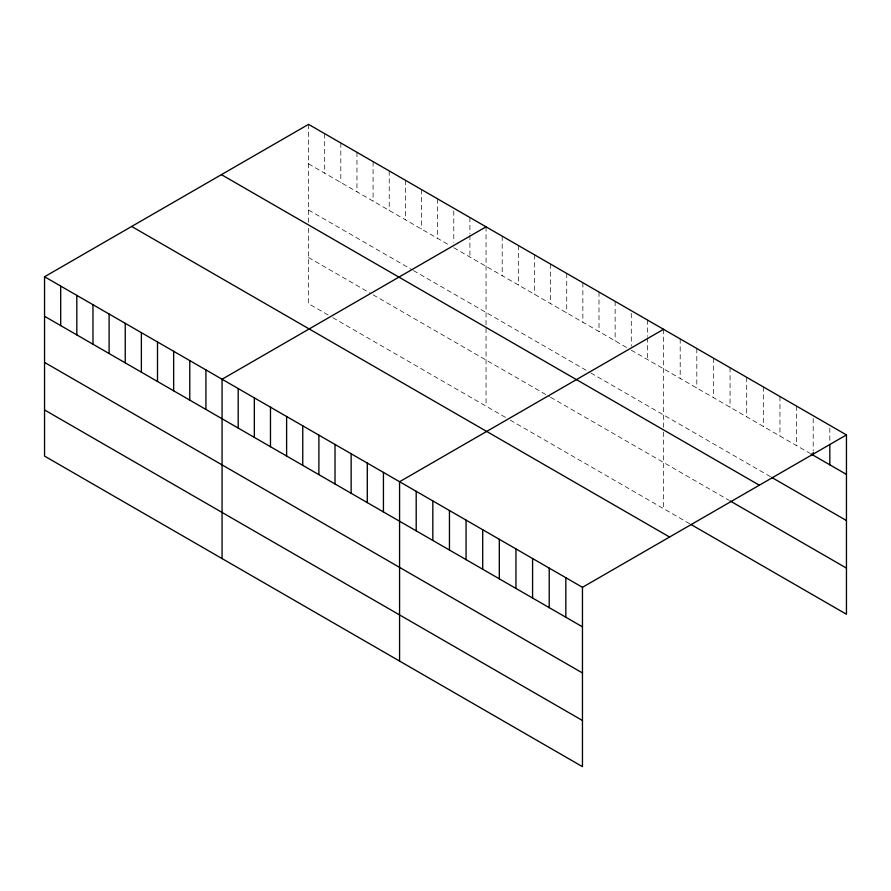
<?xml version="1.0" encoding="UTF-8"?>
<svg xmlns="http://www.w3.org/2000/svg" width="891" height="891" viewBox="0 0 891 891"><rect width="100%" height="100%" fill="white"/><g stroke="black" fill="none" stroke-linecap="round" stroke-linejoin="round"><path stroke-width="0.67" stroke-dasharray="4.46 3.34" d="M308.542 163.855L449.164 245.047M453.775 247.709L626.674 347.523M631.285 350.185L809.629 453.163M308.542 209.998L412.277 269.895M413.435 270.552L589.786 372.371M590.945 373.039L770.448 476.674M308.542 257.532L370.779 293.473M373.084 294.81L549.446 396.629M550.605 397.286L728.883 500.219M328.133 314.991L308.542 303.686L308.542 225.846M332.744 317.653L505.642 417.478M510.253 420.14L689.69 523.73M829.822 428.036L829.822 441.658M813.193 418.436L813.193 451.124M796.576 406.107L796.576 445.611M779.948 396.506L779.948 436.011M763.32 386.906L763.32 426.421M746.691 377.316L746.691 416.821M730.063 367.716L730.063 407.22M713.435 358.115L713.435 397.62M696.818 348.515L696.818 388.019M680.189 338.914L680.189 378.419M663.561 329.314L663.561 428.17M663.561 432.135L663.561 508.65M647.423 320.003L647.423 336.341M647.423 337.711L647.423 359.507M631.285 313.409L631.285 346.098M615.146 301.37L615.146 340.874M599.008 292.048L599.008 331.552M582.87 282.737L582.87 322.241M566.732 273.414L566.732 312.919M550.605 264.104L550.605 303.608M534.466 254.781L534.466 294.286M518.328 245.459L518.328 284.975M502.19 236.148L502.19 275.653M486.052 226.826L486.052 325.683M486.052 328.334L486.052 406.162M469.913 217.515L469.913 233.865M469.913 235.224L469.913 257.02M453.775 210.922L453.775 242.252M437.637 198.882L437.637 238.387M421.499 189.56L421.499 229.076M405.36 180.249L405.36 219.754M389.222 170.927L389.222 210.432M373.084 161.616L373.084 201.121M356.957 152.294L356.957 191.799M340.819 142.983L340.819 182.488M324.68 133.661L324.68 173.166M308.542 124.35L308.542 223.207"/><path stroke-width="1.34" d="M44.55 276.756L582.458 587.314L582.458 766.65L44.55 456.092L44.55 276.756L308.542 124.35L846.45 434.908L846.45 614.244L690.87 524.42M486.052 226.826L222.059 379.243L222.059 558.579M663.561 329.314L399.569 481.73L399.569 661.066M582.458 587.314L846.45 434.908M810.821 453.842L846.45 474.413M771.628 477.364L846.45 520.556M221.425 174.647L759.332 485.205M730.063 500.909L846.45 568.102M131.668 226.459L669.575 537.028M44.55 316.272L582.458 626.83M44.55 362.414L582.458 672.972M44.55 409.949L582.458 720.507M829.822 444.375L829.822 464.812M813.193 452.494L813.193 455.212M565.83 577.724L565.83 617.229M549.212 568.124L549.212 607.629M532.584 558.523L532.584 598.028M515.956 548.923L515.956 588.428M499.328 539.322L499.328 578.827M482.699 529.722L482.699 569.226M466.071 520.121L466.071 559.637M449.454 510.521L449.454 550.037M432.826 500.931L432.826 540.436M416.197 491.331L416.197 530.836M383.431 472.408L383.431 511.924M367.292 463.097L367.292 502.602M351.154 453.775L351.154 493.28M335.016 444.464L335.016 483.969M318.889 435.142L318.889 474.647M302.751 425.831L302.751 465.336M286.612 416.509L286.612 456.014M270.474 407.198L270.474 446.703M254.336 397.876L254.336 437.381M238.198 388.565L238.198 428.07M205.921 369.932L205.921 409.437M189.783 360.61L189.783 400.115M173.645 351.299L173.645 390.804M157.507 341.977L157.507 381.482M141.368 332.655L141.368 372.171M125.241 323.344L125.241 362.849M109.103 314.022L109.103 353.538M92.965 304.711L92.965 344.216M76.826 295.389L76.826 334.905M60.688 286.078L60.688 325.583"/></g></svg>
